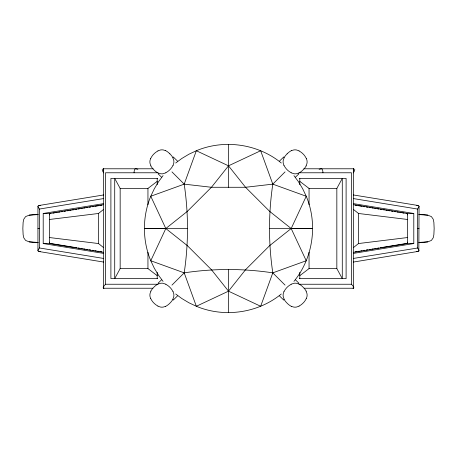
<?xml version="1.0" encoding="UTF-8"?>
<svg xmlns="http://www.w3.org/2000/svg" width="457" height="457" viewBox="0 0 457 457"><rect width="100%" height="100%" fill="white"/><g stroke="black" fill="none" stroke-linecap="round" stroke-linejoin="round"><path stroke-width="0.69" d="M40.296 205.519L38.434 205.587L37.937 206.335L37.937 250.733L38.451 251.441L40.296 251.499M103.442 168.776L103.442 288.247C102.334 287.613 104.733 285.219 105.538 284.243L105.538 172.775L157.225 172.775M281.301 293.994C257.959 313.148 224.147 317.969 196.339 306.27L184.2 272.852C188.587 243.484 188.587 213.516 184.2 184.148L196.339 150.73C224.147 139.031 257.959 143.852 281.301 163.006M163.063 281.375L158.55 275.297L154.3 268.213L150.764 260.747L165.817 228.534L187.301 211.408L211.454 187.279L228.5 165.828L260.661 150.73L272.8 184.148C268.419 213.516 268.419 243.484 272.8 272.852L260.661 306.27L228.5 291.172L211.454 269.721L187.301 245.592L165.817 228.534L150.764 196.253L154.3 188.787L158.55 181.703L163.063 175.625M353.324 262.072L418.818 251.293L419.063 206.335L418.395 205.541L353.324 194.95M37.937 250.682L39.365 247.962L39.365 209.06L37.937 206.393M419.063 206.364L417.635 209.06L417.635 247.962L419.063 250.653M103.385 252.304L49.642 243.541L49.35 237.526L49.642 213.482L103.385 204.713M353.615 252.304L407.358 243.541L407.65 237.526L407.358 213.482L353.615 204.713M150.679 158.351L150.05 160.316A8.112 8.112 0 0 0 150.039 163.429L150.884 165.868M173.094 165.337L173.723 163.366A8.112 8.112 0 0 0 173.734 160.253L172.889 157.814M283.906 291.686L283.277 293.651A8.112 8.112 0 0 0 283.266 296.764L284.111 299.204M306.321 298.672L306.95 296.702A8.112 8.112 0 0 0 306.961 293.588L306.116 291.149M353.775 169.667L353.524 170.135M175.699 293.994L181.783 298.501L188.867 302.745L196.339 306.27L228.5 291.172L245.546 269.721L269.699 245.592L291.183 228.534L306.236 196.253L302.7 188.787L298.45 181.703L293.937 175.625M150.884 291.149L150.039 293.588A8.112 8.112 0 0 0 150.05 296.702L150.679 298.672M172.889 299.204L173.734 296.764A8.112 8.112 0 0 0 173.729 293.651L173.094 291.686M284.111 157.814L283.266 160.253A8.112 8.112 0 0 0 283.271 163.366L283.906 165.337M306.116 165.868L306.961 163.429A8.112 8.112 0 0 0 306.95 160.316L306.321 158.351M120.162 268.585L114.718 278.604L114.718 178.413L120.162 188.433L120.162 268.585L147.948 268.585L157.214 275.685M336.838 188.433L342.282 178.413L342.282 278.604L336.838 268.585L336.838 188.433L309.052 188.433L299.786 181.338M293.937 281.375C313.154 258.005 317.986 224.107 306.236 196.253L272.8 184.148L245.546 187.279L211.454 187.279L184.2 184.148L150.764 196.253C142.298 216.669 142.298 240.331 150.764 260.747L184.2 272.852C213.533 268.413 243.472 268.413 272.8 272.852L306.236 260.747L291.183 228.534L269.699 211.408L245.546 187.279L228.5 165.828L196.339 150.73L188.867 154.255L181.783 158.499L175.699 163.006M171.963 285.105L184.2 272.852M272.8 184.148L285.042 171.895M279.507 161.07L283.763 156.94M161.464 279.918L158.111 283.174M295.536 177.099L298.889 173.843M177.493 295.947L173.237 300.078M49.35 219.491L98.484 213.482L103.402 209.563M165.817 228.534L144.338 228.5L187.29 228.5M291.183 228.466L312.662 228.5L269.71 228.5M353.598 247.46L358.517 243.541L407.65 237.526M120.162 188.433L147.948 188.433L157.214 181.338M299.786 275.685L309.052 268.585L336.838 268.585M157.916 150.856L160.361 150.005A8.112 8.112 0 0 1 163.475 149.993L165.44 150.616M165.857 172.826L162.898 173.763A8.083 8.083 0 0 1 160.298 173.683L158.333 173.066M291.143 284.191L294.102 283.254A8.083 8.083 0 0 1 296.702 283.334L298.667 283.957M299.084 306.161L296.639 307.013A8.112 8.112 0 0 1 293.525 307.024L291.56 306.401M291.56 150.616L293.525 149.999A8.112 8.112 0 0 1 296.639 150.005L299.084 150.856M298.667 173.066L296.702 173.683A8.083 8.083 0 0 1 294.102 173.763L291.143 172.826M158.333 283.957L160.298 283.334A8.083 8.083 0 0 1 162.898 283.254L165.857 284.191M165.44 306.401L163.475 307.024A8.112 8.112 0 0 1 160.361 307.018L157.916 306.161M38.222 214.573L29.208 215.161L25.603 216.589L23.77 219.251L23.124 222.336L22.85 228.511L23.124 234.681L23.77 237.766L25.603 240.433L29.208 241.856L38.222 242.444M418.778 242.444L427.792 241.856L431.397 240.433L433.23 237.766L433.876 234.681L434.15 228.511L433.876 222.336L433.23 219.251L431.397 216.589L427.792 215.161L418.778 214.573M319.117 169.29L321.282 168.782A4.004 1.525 90 0 1 322.945 172.775M103.99 288.133L103.505 288.236L152.861 288.236M38.874 205.519L103.676 194.95M39.365 209.06L103.265 198.635M103.225 253.332L43.204 243.541L43.204 213.482L103.225 203.691M53.023 213.139L54.423 212.911M55.817 212.682L57.211 212.454M58.61 212.231L60.004 212.002M61.398 211.774L62.798 211.545M64.191 211.317L65.585 211.088M66.985 210.86L68.379 210.637M69.772 210.409L71.172 210.18M72.566 209.952L73.965 209.723M75.359 209.495L76.753 209.266M78.153 209.043L79.547 208.815M80.94 208.586L82.34 208.358M83.734 208.129L85.128 207.901M86.527 207.672L87.921 207.449M89.315 207.221L90.715 206.992M92.108 206.764L93.502 206.535M94.902 206.307L99.089 205.627M100.483 205.399L101.877 205.17M355.123 251.847L356.517 251.624M357.911 251.396L359.311 251.167M360.704 250.939L362.098 250.71M363.498 250.482L364.892 250.253M366.286 250.03L367.685 249.802M369.079 249.573L370.473 249.345M371.872 249.116L373.266 248.888M374.66 248.659L376.06 248.437M377.453 248.208L378.847 247.98M380.247 247.751L406.067 243.541L413.796 243.541L413.796 213.482L353.775 203.691M353.775 253.332L413.796 243.541M353.735 258.382L417.664 247.997M33.378 214.681L29.208 215.161M423.622 242.336L427.792 241.856M33.818 214.681L37.885 214.584M419.115 242.439L423.182 242.336M103.505 168.782L153.164 168.782M303.836 168.782L353.495 168.782M299.775 172.775L351.462 172.775L351.462 284.243C352.261 285.219 354.678 287.613 353.558 288.247L353.558 168.776M157.556 178.413L110.897 178.413L110.897 278.604L157.556 278.604M299.444 178.413L346.103 178.413L346.103 278.604L299.444 278.604M416.704 205.519L418.126 205.519M43.204 213.482L50.933 213.482M406.067 213.482L413.796 213.482M427.792 215.161L423.622 214.681M37.937 228.511L39.365 228.511M417.635 228.511L419.063 228.511M29.208 241.856L33.378 242.336M43.204 243.541L50.933 243.541L76.753 247.751M416.704 251.499L418.126 251.499M105.538 284.243L157.585 284.243M299.415 284.243L351.462 284.243M304.139 288.236L353.495 288.236L353.01 288.133M419.115 214.584L423.182 214.681M33.818 242.336L37.885 242.439M353.598 209.563L358.517 213.482L407.65 219.491M49.35 237.526L98.484 243.541L103.402 247.46M353.735 198.635L417.635 209.06M355.123 205.17L356.517 205.399M357.911 205.627L362.098 206.307M363.498 206.535L364.892 206.764M366.286 206.992L367.685 207.221M369.079 207.449L370.473 207.672M371.872 207.901L373.266 208.129M374.66 208.358L376.06 208.586M377.453 208.815L378.847 209.043M380.247 209.266L381.641 209.495M383.035 209.723L384.434 209.952M385.828 210.18L387.228 210.409M388.621 210.637L390.015 210.86M391.415 211.088L392.809 211.317M394.202 211.545L395.602 211.774M396.996 212.002L398.39 212.231M399.789 212.454L401.183 212.682M402.577 212.911L403.977 213.139M78.153 247.98L79.547 248.208M80.94 248.437L82.34 248.659M83.734 248.888L85.128 249.116M86.527 249.345L87.921 249.573M89.315 249.802L90.715 250.03M92.108 250.253L93.502 250.482M94.902 250.71L96.296 250.939M97.689 251.167L99.089 251.396M100.483 251.624L101.877 251.847M39.365 247.962L103.265 258.382M38.874 251.499L103.676 262.072M137.883 169.29L135.718 168.782A4.004 1.525 -90 0 0 134.055 172.775M173.237 156.94L177.493 161.07M283.763 300.078L279.507 295.947M298.889 283.174L295.536 279.918M158.111 173.843L161.464 177.099M171.963 171.895L184.2 184.148M272.8 272.852L285.042 285.105M103.476 170.135L103.236 169.684M407.358 213.482L407.358 214.881M407.358 242.141L407.358 243.541M358.517 213.482L358.517 243.541M309.052 188.433L309.052 204.747M309.052 252.27L309.052 268.585M299.786 178.413L299.786 184.674M299.786 272.343L299.786 278.604M228.5 144.338L228.5 187.29M228.5 269.71L228.5 312.662M157.214 178.413L157.214 184.674M157.214 272.343L157.214 278.604M147.948 188.433L147.948 204.747M147.948 252.27L147.948 268.585M98.484 213.482L98.484 243.541M49.642 213.482L49.642 214.881M49.642 242.141L49.642 243.541M103.299 169.696A3.473 0.925 42.8 0 1 103.373 168.702M103.808 172.906A7.352 3.45 38.1 0 1 102.197 169.501M353.627 168.702A3.473 0.925 -42.8 0 1 353.701 169.696M354.803 169.501A7.352 3.45 -38.1 0 1 353.192 172.906M299.027 150.959A16.201 16.201 0 0 1 306.253 158.379M306.167 165.897A16.886 16.886 0 0 1 303.111 169.838A16.646 16.629 -43.8 0 1 298.701 173.129M291.2 172.723A16.201 16.201 0 0 1 283.974 165.303M284.06 157.785A16.892 16.892 0 0 1 287.116 153.843M287.133 153.855A16.646 16.629 -43.7 0 1 291.526 150.547M150.747 158.379A16.201 16.201 0 0 1 157.973 150.959M150.833 165.897A16.886 16.886 0 0 0 153.889 169.838A16.646 16.629 43.8 0 0 158.299 173.129M173.026 165.303A16.201 16.201 0 0 1 165.8 172.723M169.884 153.843A16.892 16.892 0 0 1 172.94 157.785M165.474 150.547A16.646 16.629 43.7 0 1 169.867 153.855M306.253 298.638A16.201 16.201 0 0 1 299.027 306.059M306.167 291.12A16.886 16.886 0 0 0 303.111 287.185A16.646 16.629 43.8 0 0 298.701 283.888M283.974 291.715A16.201 16.201 0 0 1 291.2 284.3M284.06 299.238A16.892 16.892 0 0 0 287.116 303.174A16.646 16.629 43.7 0 0 291.526 306.47M157.973 306.059A16.201 16.201 0 0 1 150.747 298.638M150.833 291.12A16.886 16.886 0 0 1 153.889 287.185A16.646 16.629 -43.8 0 1 158.299 283.888M165.8 284.3A16.201 16.201 0 0 1 173.026 291.715M172.94 299.238A16.892 16.892 0 0 1 169.884 303.174A16.646 16.629 -43.7 0 1 165.474 306.47"/></g></svg>
